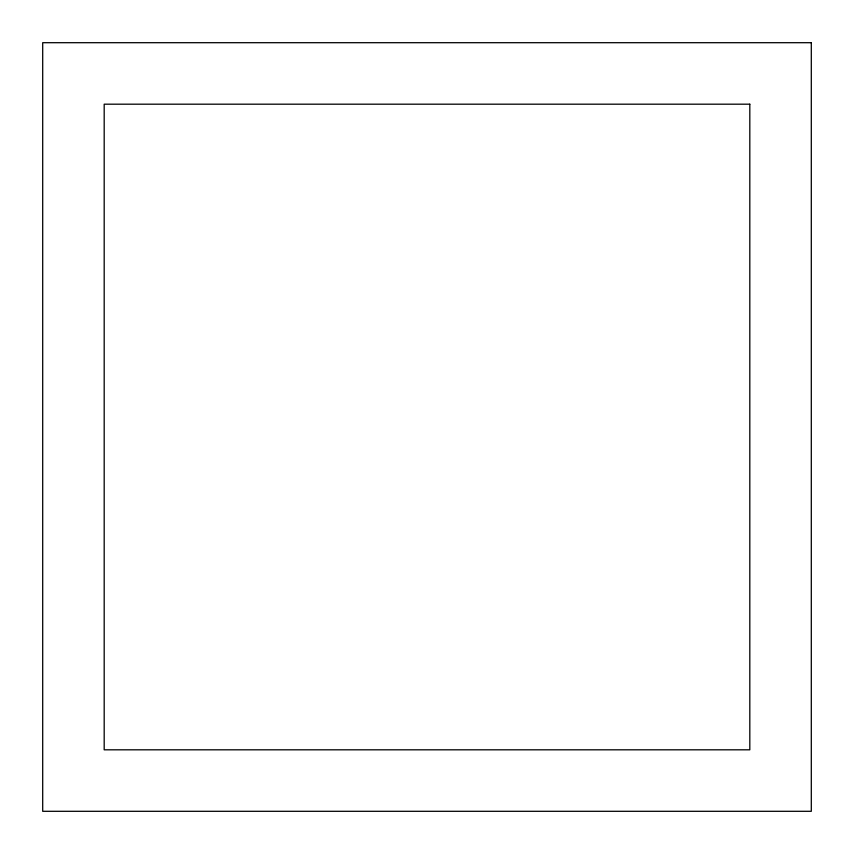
<?xml version="1.0" encoding="UTF-8"?>
<svg xmlns="http://www.w3.org/2000/svg" width="854" height="854" viewBox="0 0 854 854"><rect width="100%" height="100%" fill="white"/><g stroke="black" fill="none" stroke-linecap="round" stroke-linejoin="round"><path stroke-width="1.28" d="M811.3 42.7L42.7 42.7L42.7 811.3L811.3 811.3L811.3 42.7M749.812 104.188L104.188 104.188L104.188 749.812L749.812 749.812L749.812 104.188"/></g></svg>
